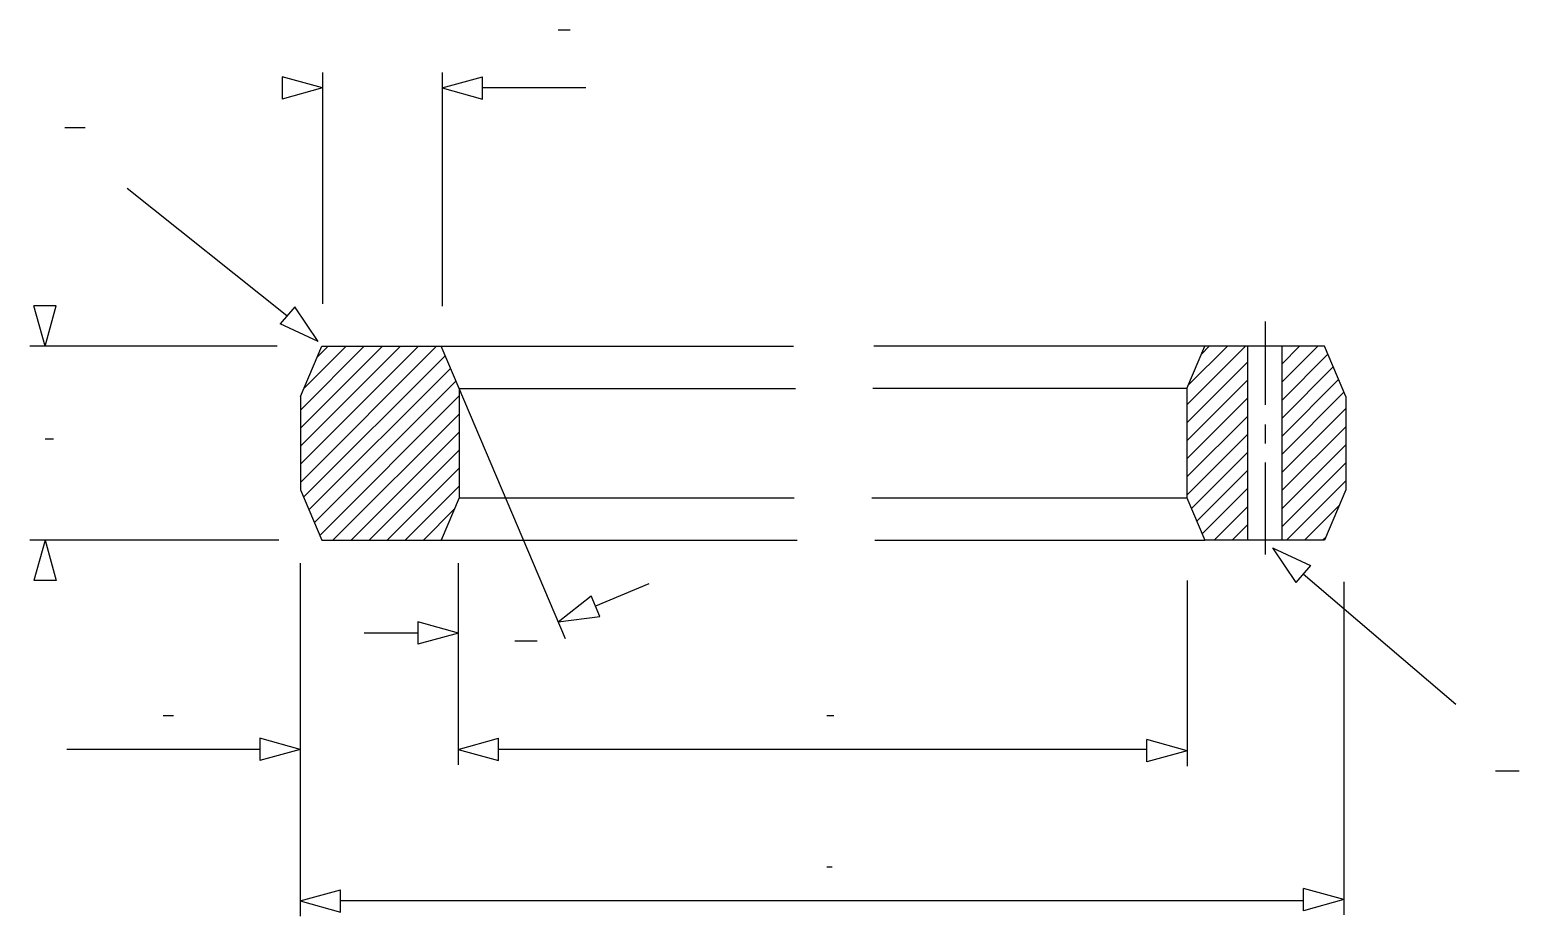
# Model space of a CAD drawing. Extents: x 430 to 1304, y 335 to 855.
import ezdxf

# ---------------------------------------------------------------- set-up
doc = ezdxf.new("R2010")
doc.units = 0
doc.header["$MEASUREMENT"] = 0
doc.layers.get('0').update_dxf_attribs({"linetype": 'CONTINUOUS'})
for name, color, linetype in [('1', 7, 'CONTINUOUS'), ('DRAWING1$0$-1', 7, 'CONTINUOUS'), ('GASK2$0$1', 7, 'CONTINUOUS')]:
    doc.layers.add(name, color=color, linetype=linetype)

msp = doc.modelspace()

# ---------------------------------------------------------------- linework, layer by layer
at = {"color": 5, "linetype": 'Continuous'}
for p, q in [((740.12, 855.3), (747.12, 855.3)), ((438.88, 615.21), (443.88, 615.21)), ((508.24, 452.77), (514.24, 452.77)), ((897.85, 452.77), (901.85, 452.77)), ((897.85, 363.84), (900.85, 363.84))]:
    msp.add_line(p, q, dxfattribs=at)
at = {"color": 3, "linetype": 'Continuous'}
for p, q in [((756.33, 821.19), (695.66, 821.19)), ((580.83, 687.26), (487.1, 762.02)), ((575.17, 669.57), (429.88, 669.57)), ((576.1, 555.67), (429.88, 555.67)), ((1177.4, 535.78), (1267.07, 459.31)), ((793.3, 529.9), (761.98, 516.82)), ((657.76, 501.06), (626.19, 501.06)), ((564.92, 432.77), (451.55, 432.77)), ((1085.66, 432.77), (704.94, 432.77)), ((1177.65, 343.84), (612.29, 343.84))]:
    msp.add_line(p, q, dxfattribs=at)
at = {"color": 2, "linetype": 'Continuous'}
for p, q in [((450.45, 797.84), (462.45, 797.84)), ((714.64, 496.48), (727.64, 496.48)), ((1290.2, 420.15), (1304.2, 420.15))]:
    msp.add_line(p, q, dxfattribs=at)
at = {"color": 7, "linetype": 'Continuous'}
for p, q in [((601.24, 669.49), (671.34, 669.49)), ((671.34, 669.49), (878.1, 669.49)), ((1119.71, 669.49), (925.28, 669.49)), ((1189.82, 669.49), (1119.71, 669.49)), ((588.72, 640.06), (588.72, 585.11)), ((681.88, 644.7), (681.88, 580.47)), ((681.88, 644.7), (879.45, 644.7)), ((1109.17, 644.7), (924.83, 644.7)), ((1109.17, 644.7), (1109.17, 580.47)), ((1202.33, 640.06), (1202.33, 585.11)), ((681.88, 580.47), (878.66, 580.47)), ((924.19, 580.47), (1109.17, 580.47)), ((601.24, 555.68), (671.34, 555.68)), ((671.34, 555.68), (880.38, 555.68)), ((925.91, 555.68), (1119.71, 555.68)), ((1189.82, 555.68), (1119.71, 555.68))]:
    msp.add_line(p, q, dxfattribs=at)
at = {"layer": '1', "color": 3, "linetype": 'Continuous'}
for p, q in [((601.73, 830.19), (601.73, 694.31)), ((671.97, 830.19), (671.97, 693.1)), ((588.61, 542.16), (588.61, 334.84)), ((681.25, 542.16), (681.25, 423.77)), ((1109.35, 531.91), (1109.35, 423.03)), ((1201.34, 531.16), (1201.34, 335.58))]:
    msp.add_line(p, q, dxfattribs=at)
at = {"layer": '1', "color": 4, "linetype": 'Continuous'}
for p, q in [((1155, 684.08), (1155, 635.19)), ((588.72, 631.98), (626.23, 669.49)), ((588.72, 621.38), (636.84, 669.49)), ((588.72, 610.77), (647.45, 669.49)), ((588.72, 600.16), (658.05, 669.49)), ((588.72, 589.56), (668.66, 669.49)), ((590.6, 644.47), (615.63, 669.49)), ((598.44, 662.91), (605.02, 669.49)), ((1109.17, 635.17), (1143.49, 669.49)), ((1109.96, 646.57), (1132.89, 669.49)), ((1117.81, 665.02), (1122.28, 669.49)), ((1164.76, 658.94), (1175.31, 669.49)), ((1164.76, 648.34), (1185.92, 669.49)), ((1164.76, 637.73), (1191.82, 664.79)), ((590.56, 580.79), (673.71, 663.94)), ((593.72, 573.35), (676.87, 656.49)), ((1109.17, 624.56), (1144.76, 660.16)), ((1164.76, 627.12), (1194.98, 657.34)), ((596.89, 565.9), (680.03, 649.05)), ((1109.17, 613.96), (1144.76, 649.55)), ((1164.76, 616.52), (1198.15, 649.9)), ((600.05, 558.46), (681.88, 640.29)), ((1109.17, 603.35), (1144.76, 638.94)), ((1164.76, 605.91), (1201.31, 642.46)), ((607.87, 555.68), (681.88, 629.69)), ((1164.76, 595.3), (1202.33, 632.87)), ((1109.17, 592.74), (1144.76, 628.34)), ((1155, 623.61), (1155, 612.45)), ((1164.76, 584.7), (1202.33, 622.26)), ((618.48, 555.68), (681.88, 619.08)), ((1109.17, 582.14), (1144.76, 617.73)), ((629.09, 555.68), (681.88, 608.47)), ((1111.84, 574.2), (1144.76, 607.12)), ((1164.76, 574.09), (1202.33, 611.66)), ((639.69, 555.68), (681.88, 597.87)), ((1115, 566.75), (1144.76, 596.52)), ((1155, 601.3), (1155, 547.26)), ((1164.76, 563.48), (1202.33, 601.05)), ((650.3, 555.68), (681.88, 587.26)), ((1118.16, 559.31), (1144.76, 585.91)), ((1167.56, 555.68), (1202.33, 590.44)), ((660.91, 555.68), (679.06, 573.83)), ((1125.13, 555.68), (1144.76, 575.3)), ((1178.17, 555.68), (1198.43, 575.94)), ((1135.74, 555.68), (1144.76, 564.7)), ((1188.77, 555.68), (1190.59, 557.49))]:
    msp.add_line(p, q, dxfattribs=at)
at = {"layer": '1', "color": 7, "linetype": 'Continuous'}
for p, q in [((1144.76, 669.49), (1144.76, 555.68)), ((1164.76, 669.49), (1164.76, 555.68))]:
    msp.add_line(p, q, dxfattribs=at)
at = {"layer": 'DRAWING1$0$-1', "color": 7, "linetype": 'Continuous'}
for p, q in [((588.72, 640.06), (601.24, 669.49)), ((681.88, 644.7), (671.34, 669.49)), ((1109.17, 644.7), (1119.71, 669.49)), ((1202.33, 640.06), (1189.82, 669.49)), ((588.72, 585.11), (601.24, 555.68)), ((681.88, 580.47), (671.34, 555.68)), ((1109.17, 580.47), (1119.71, 555.68)), ((1202.33, 585.11), (1189.82, 555.68))]:
    msp.add_line(p, q, dxfattribs=at)
at = {"layer": 'DRAWING1$0$-1', "color": 3, "linetype": 'Continuous'}
msp.add_line((744.34, 497.76), (681.88, 644.7), dxfattribs=at)
at = {"layer": 'GASK2$0$1', "color": 3, "linetype": 'Continuous'}
for p, q in [((601.73, 821.19), (578.04, 827.74)), ((578.04, 827.74), (578.04, 814.64)), ((578.04, 827.74), (578.04, 814.64)), ((671.97, 821.19), (695.66, 827.74)), ((695.66, 814.64), (695.66, 827.74)), ((695.66, 814.64), (695.66, 827.74)), ((601.73, 821.19), (578.04, 814.64)), ((671.97, 821.19), (695.66, 814.64)), ((438.88, 669.57), (432.33, 693.26)), ((445.43, 693.26), (432.33, 693.26)), ((445.43, 693.26), (432.33, 693.26)), ((438.88, 669.57), (445.43, 693.26)), ((585.38, 692.63), (576.92, 682.63)), ((599.23, 672.33), (585.38, 692.63)), ((599.23, 672.33), (576.92, 682.63)), ((438.88, 555.67), (432.33, 531.98)), ((438.88, 555.67), (445.43, 531.98)), ((1159.37, 551.15), (1173.15, 530.79)), ((1159.37, 551.15), (1181.65, 540.76)), ((1181.65, 540.76), (1173.15, 530.79)), ((1181.65, 540.76), (1173.15, 530.79)), ((445.43, 531.98), (432.33, 531.98)), ((445.43, 531.98), (432.33, 531.98)), ((740.13, 507.68), (759.46, 522.86)), ((764.51, 510.77), (759.46, 522.86)), ((764.51, 510.77), (759.46, 522.86)), ((681.45, 501.06), (657.76, 507.61)), ((657.76, 507.61), (657.76, 494.51)), ((657.76, 507.61), (657.76, 494.51)), ((740.13, 507.68), (764.51, 510.77)), ((681.45, 501.06), (657.76, 494.51)), ((564.92, 439.32), (564.92, 426.22)), ((564.92, 439.32), (564.92, 426.22)), ((588.61, 432.77), (564.92, 439.32)), ((681.25, 432.77), (704.94, 439.32)), ((704.94, 426.22), (704.94, 439.32)), ((704.94, 426.22), (704.94, 439.32)), ((1109.35, 432.03), (1085.66, 438.58)), ((1085.66, 425.48), (1085.66, 438.58)), ((1085.66, 425.48), (1085.66, 438.58)), ((588.61, 432.77), (564.92, 426.22)), ((681.25, 432.77), (704.94, 426.22)), ((1109.35, 432.03), (1085.66, 425.48)), ((588.61, 343.84), (612.29, 350.39)), ((612.29, 337.29), (612.29, 350.39)), ((612.29, 337.29), (612.29, 350.39)), ((1177.65, 338.03), (1177.65, 351.13)), ((1177.65, 338.03), (1177.65, 351.13)), ((1201.34, 344.58), (1177.65, 351.13)), ((588.61, 343.84), (612.29, 337.29)), ((1201.34, 344.58), (1177.65, 338.03))]:
    msp.add_line(p, q, dxfattribs=at)

doc.saveas('drawing.dxf')
